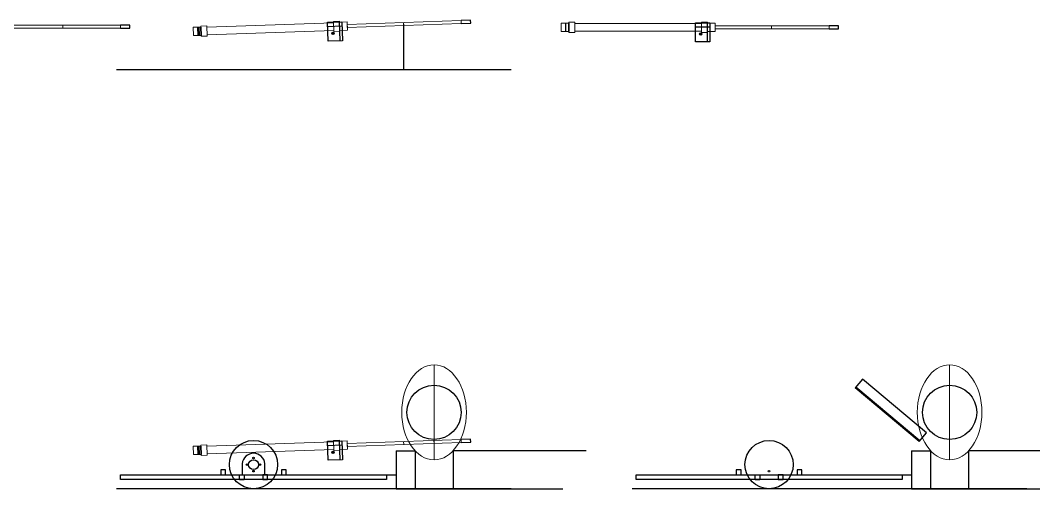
# Model space of a CAD drawing. Header units: millimetres. Extents: x -15418 to 43885, y -27590 to 23052.
# Drawn here: x 35675 to 38342, y -9414 to -8181 of the extents above; entities that cross this region are included whole.
import ezdxf

# ---------------------------------------------------------------- set-up
doc = ezdxf.new("R2010")
doc.units = ezdxf.units.MM
doc.header["$LTSCALE"] = 0.5
doc.layers.get('Defpoints').update_dxf_attribs({"color": 4})
doc.layers.add('Layer1', color=1, linetype='Continuous')
doc.layers.add('Layer2', color=2, linetype='Continuous')
doc.layers.add('Layer5', color=51, linetype='Continuous', lineweight=5)
doc.layers.add('Layer9', color=3, linetype='Continuous', lineweight=5)

msp = doc.modelspace()

# ---------------------------------------------------------------- linework, layer by layer
at = {"layer": 'Defpoints', "transparency": 33554661}
for p, q in [((36483.5278, -8186.3202), (36521.005, -8185.0115)), ((36516.7536, -8235.1904), (36515.0086, -8185.2209)), ((36521.005, -8185.0115), (36522.7499, -8234.981)), ((36485.2728, -8236.2898), (36483.5278, -8186.3202)), ((36521.4238, -8197.0042), (36483.9466, -8198.3129)), ((37451.6325, -8187.5953), (37489.1325, -8187.5953)), ((37451.6325, -8237.5953), (37451.6325, -8187.5953)), ((37489.1325, -8199.5953), (37451.6325, -8199.5953)), ((37483.1325, -8237.5953), (37483.1325, -8187.5953)), ((37489.1325, -8187.5953), (37489.1325, -8237.5953)), ((36522.7499, -8234.981), (36485.2728, -8236.2898)), ((36501.3146, -8215.7174), (36495.3182, -8215.9268)), ((36498.2117, -8212.8239), (36498.4211, -8218.8203)), ((37489.1325, -8237.5953), (37451.6325, -8237.5953)), ((37468.3825, -8217.5953), (37462.3825, -8217.5953)), ((37465.3825, -8214.5953), (37465.3825, -8220.5953)), ((36483.5278, -9288.9965), (36521.005, -9287.6878)), ((36485.2728, -9338.966), (36483.5278, -9288.9965)), ((36521.4238, -9299.6804), (36483.9466, -9300.9892)), ((36516.7536, -9337.8667), (36515.0086, -9287.8972)), ((36521.005, -9287.6878), (36522.7499, -9337.6573)), ((36501.3146, -9318.3936), (36495.3182, -9318.603)), ((36498.2117, -9315.5002), (36498.4211, -9321.4965)), ((36522.7499, -9337.6573), (36485.2728, -9338.966)), ((36638.9156, -9377.2493), (36663.9156, -9377.2493)), ((37995.2944, -9377.2493), (38020.2944, -9377.2493))]:
    msp.add_line(p, q, dxfattribs=at)
for centre in [(36498.3164, -8215.8221), (37465.3825, -8217.5953), (36498.3164, -9318.4983)]:
    msp.add_circle(centre, 3, dxfattribs=at)
at = {"layer": 'Layer1', "transparency": 33554661}
for p, q in [((36860.0776, -8181.1757), (36835.0929, -8182.0482)), ((36860.3568, -8189.1708), (36860.0776, -8181.1757)), ((35963.7602, -8193.8221), (35938.7602, -8193.8221)), ((35938.7602, -8201.8221), (35963.7602, -8201.8221)), ((35963.7602, -8201.8221), (35963.7602, -8193.8221)), ((36683.8248, -8191.333), (36683.8248, -8311.333)), ((36835.3721, -8190.0433), (36860.3568, -8189.1708)), ((37828.1325, -8195.5953), (37803.1325, -8195.5953)), ((37803.1325, -8203.5953), (37828.1325, -8203.5953)), ((37828.1325, -8203.5953), (37828.1325, -8195.5953)), ((36966.6044, -8311.333), (35928.7054, -8311.333)), ((37891.1391, -9125.2341), (37871.5341, -9148.5984)), ((38059.6689, -9266.6474), (37891.1391, -9125.2341)), ((38040.0639, -9290.0117), (37871.5341, -9148.5984)), ((38041.9923, -9287.7136), (37873.4625, -9146.3003)), ((38040.0639, -9290.0117), (38059.6689, -9266.6474)), ((36860.0776, -9283.852), (36835.0929, -9284.7244)), ((36835.3721, -9292.7196), (36860.3568, -9291.8471)), ((36860.3568, -9291.8471), (36860.0776, -9283.852)), ((36663.9156, -9314.0093), (36663.9156, -9414.0093)), ((36663.9156, -9314.0093), (36713.9156, -9314.0093)), ((36713.9156, -9314.0093), (36713.9156, -9414.0093)), ((37163.9156, -9314.0093), (36813.9156, -9314.0093)), ((36813.9156, -9314.0093), (36813.9156, -9414.0093)), ((38020.2944, -9314.0093), (38020.2944, -9414.0093)), ((38020.2944, -9314.0093), (38070.2944, -9314.0093)), ((38070.2944, -9314.0093), (38070.2944, -9414.0093)), ((38520.2944, -9314.0093), (38170.2944, -9314.0093)), ((38170.2944, -9314.0093), (38170.2944, -9414.0093)), ((36259.1756, -9348.0684), (36259.1756, -9377.2493)), ((36318.6556, -9377.2493), (36318.6556, -9348.0684)), ((35938.9156, -9389.9493), (35938.9156, -9377.2493)), ((35938.9156, -9377.2493), (36638.9156, -9377.2493)), ((36215.4156, -9364.5493), (36202.7156, -9364.5493)), ((36202.7156, -9364.5493), (36202.7156, -9377.2493)), ((36202.7156, -9377.2493), (36215.4156, -9377.2493)), ((36215.4156, -9377.2493), (36215.4156, -9364.5493)), ((36251.9735, -9389.9493), (36251.9735, -9377.2493)), ((36251.9735, -9377.2493), (36264.6735, -9377.2493)), ((36259.1756, -9377.2493), (36318.6556, -9377.2493)), ((36264.6735, -9377.2493), (36264.6735, -9389.9493)), ((36325.8578, -9377.2493), (36313.1578, -9377.2493)), ((36313.1578, -9377.2493), (36313.1578, -9389.9493)), ((36325.8578, -9389.9493), (36325.8578, -9377.2493)), ((36375.1156, -9364.5493), (36362.4156, -9364.5493)), ((36362.4156, -9364.5493), (36362.4156, -9377.2493)), ((36362.4156, -9377.2493), (36375.1156, -9377.2493)), ((36375.1156, -9377.2493), (36375.1156, -9364.5493)), ((36638.9156, -9377.2493), (36638.9156, -9389.9493)), ((37295.2944, -9389.9493), (37295.2944, -9377.2493)), ((37295.2944, -9377.2493), (37995.2944, -9377.2493)), ((37571.7944, -9364.5493), (37559.0944, -9364.5493)), ((37559.0944, -9364.5493), (37559.0944, -9377.2493)), ((37559.0944, -9377.2493), (37571.7944, -9377.2493)), ((37571.7944, -9377.2493), (37571.7944, -9364.5493)), ((37608.3522, -9389.9493), (37608.3522, -9377.2493)), ((37608.3522, -9377.2493), (37621.0522, -9377.2493)), ((37615.5544, -9377.2493), (37675.0344, -9377.2493)), ((37621.0522, -9377.2493), (37621.0522, -9389.9493)), ((37682.2365, -9377.2493), (37669.5365, -9377.2493)), ((37669.5365, -9377.2493), (37669.5365, -9389.9493)), ((37682.2365, -9389.9493), (37682.2365, -9377.2493)), ((37731.4944, -9364.5493), (37718.7944, -9364.5493)), ((37718.7944, -9364.5493), (37718.7944, -9377.2493)), ((37718.7944, -9377.2493), (37731.4944, -9377.2493)), ((37731.4944, -9377.2493), (37731.4944, -9364.5493)), ((37995.2944, -9377.2493), (37995.2944, -9389.9493)), ((36638.9156, -9389.9493), (35938.9156, -9389.9493)), ((36251.9735, -9389.9493), (36264.6735, -9389.9493)), ((36313.1578, -9389.9493), (36325.8578, -9389.9493)), ((37995.2944, -9389.9493), (37295.2944, -9389.9493)), ((37608.3522, -9389.9493), (37621.0522, -9389.9493)), ((37669.5365, -9389.9493), (37682.2365, -9389.9493)), ((36966.6044, -9414.0093), (35928.7054, -9414.0093)), ((36663.9156, -9414.0093), (37103.0903, -9414.0093)), ((38322.9831, -9414.0093), (37285.0841, -9414.0093)), ((38020.2944, -9414.0093), (38459.4691, -9414.0093))]:
    msp.add_line(p, q, dxfattribs=at)
for centre, radius in [((36763.9156, -9213.1214), 71.354), ((38120.2944, -9213.1214), 71.354), ((36288.9156, -9350.5093), 63.5), ((37645.2944, -9350.5093), 63.5), ((36288.9156, -9333.2093), 2), ((36271.6156, -9350.5093), 2), ((36288.9156, -9350.5093), 12.96), ((36306.2156, -9350.5093), 2), ((36288.9156, -9367.8093), 2), ((37645.2944, -9367.8093), 2)]:
    msp.add_circle(centre, radius, dxfattribs=at)
msp.add_arc((36288.9156, -9350.5093), 29.84, 4.692017, 175.307983, dxfattribs=at)
at = {"layer": 'Layer2', "transparency": 33554661}
for p, q in [((36143.0385, -8221.2244), (36142.2707, -8199.2378)), ((36147.0361, -8221.0848), (36146.2683, -8199.0982)), ((36151.0337, -8220.9452), (36150.2659, -8198.9586)), ((36151.0337, -8220.9452), (36150.2659, -8198.9586)), ((36150.2659, -8198.9586), (36151.0337, -8220.9452)), ((37110.1325, -8210.5953), (37110.1325, -8188.5953)), ((37118.1325, -8210.5953), (37118.1325, -8188.5953)), ((37118.1325, -8210.5953), (37118.1325, -8188.5953)), ((37118.1325, -8188.5953), (37118.1325, -8210.5953)), ((36143.0385, -9323.9007), (36142.2707, -9301.9141)), ((36147.0361, -9323.7611), (36146.2683, -9301.7745)), ((36151.0337, -9323.6215), (36150.2659, -9301.6349)), ((36151.0337, -9323.6215), (36150.2659, -9301.6349)), ((36150.2659, -9301.6349), (36151.0337, -9323.6215))]:
    msp.add_line(p, q, dxfattribs=at)
at = {"layer": 'Layer5', "transparency": 33554661}
for p, q in [((36763.9156, -9337.9231), (36763.9156, -9087.9231)), ((38120.2944, -9337.9231), (38120.2944, -9087.9231))]:
    msp.add_line(p, q, dxfattribs=at)
for centre in [(36763.9156, -9212.9231), (38120.2944, -9212.9231)]:
    msp.add_ellipse(centre, major_axis=(0, -125), ratio=0.68, dxfattribs=at)
at = {"layer": 'Layer9', "transparency": 33554661}
for p, q in [((36514.9563, -8183.7218), (36498.966, -8184.2802)), ((36498.966, -8184.2802), (36499.9083, -8211.2637)), ((36515.8986, -8210.7054), (36514.9563, -8183.7218)), ((36535.2756, -8192.518), (36835.0929, -8182.0482)), ((36835.0929, -8182.0482), (36835.3721, -8190.0433)), ((35638.7602, -8193.8221), (35938.7602, -8193.8221)), ((35938.7602, -8201.8221), (35638.7602, -8201.8221)), ((35787.2602, -8193.8221), (35787.2602, -8201.8221)), ((35938.7602, -8193.8221), (35938.7602, -8201.8221)), ((36130.278, -8199.6566), (36150.2659, -8198.9586)), ((36131.0458, -8221.6432), (36130.278, -8199.6566)), ((36130.8015, -8214.6475), (36130.5223, -8206.6523)), ((36150.1786, -8196.4601), (36166.1689, -8195.9017)), ((36151.1209, -8223.4437), (36150.1786, -8196.4601)), ((36166.1689, -8195.9017), (36167.1112, -8222.8853)), ((36499.0882, -8187.7781), (36166.291, -8199.3996)), ((36166.989, -8219.3874), (36499.7862, -8207.7659)), ((36499.9083, -8211.2637), (36515.8986, -8210.7054)), ((36535.0313, -8185.5223), (36515.0435, -8186.2203)), ((36515.0435, -8186.2203), (36515.8113, -8208.2069)), ((36515.8113, -8208.2069), (36535.7991, -8207.5089)), ((36535.7991, -8207.5089), (36535.0313, -8185.5223)), ((36535.5548, -8200.5132), (36535.2756, -8192.518)), ((36835.3721, -8190.0433), (36535.5548, -8200.5132)), ((36683.6852, -8187.3355), (36683.9644, -8195.3306)), ((37098.1325, -8210.5953), (37098.1325, -8188.5953)), ((37098.1325, -8188.5953), (37118.1325, -8188.5953)), ((37098.1325, -8203.5953), (37098.1325, -8195.5953)), ((37118.1325, -8210.5953), (37098.1325, -8210.5953)), ((37118.1325, -8213.0953), (37118.1325, -8186.0953)), ((37118.1325, -8186.0953), (37134.1325, -8186.0953)), ((37134.1325, -8186.0953), (37134.1325, -8213.0953)), ((37467.1325, -8189.5953), (37134.1325, -8189.5953)), ((37134.1325, -8209.5953), (37467.1325, -8209.5953)), ((37483.1325, -8186.0953), (37467.1325, -8186.0953)), ((37467.1325, -8186.0953), (37467.1325, -8213.0953)), ((37483.1325, -8213.0953), (37483.1325, -8186.0953)), ((37503.1325, -8188.5953), (37483.1325, -8188.5953)), ((37483.1325, -8188.5953), (37483.1325, -8210.5953)), ((37483.1325, -8210.5953), (37503.1325, -8210.5953)), ((37503.1325, -8210.5953), (37503.1325, -8188.5953)), ((37503.1325, -8203.5953), (37503.1325, -8195.5953)), ((37503.1325, -8195.5953), (37803.1325, -8195.5953)), ((37803.1325, -8203.5953), (37503.1325, -8203.5953)), ((37651.6325, -8195.5953), (37651.6325, -8203.5953)), ((37803.1325, -8195.5953), (37803.1325, -8203.5953)), ((36151.0337, -8220.9452), (36131.0458, -8221.6432)), ((36167.1112, -8222.8853), (36151.1209, -8223.4437)), ((37134.1325, -8213.0953), (37118.1325, -8213.0953)), ((37467.1325, -8213.0953), (37483.1325, -8213.0953)), ((36130.278, -9302.3329), (36150.2659, -9301.6349)), ((36131.0458, -9324.3194), (36130.278, -9302.3329)), ((36150.1786, -9299.1364), (36166.1689, -9298.578)), ((36151.1209, -9326.1199), (36150.1786, -9299.1364)), ((36166.1689, -9298.578), (36167.1112, -9325.5615)), ((36499.0882, -9290.4543), (36166.291, -9302.0759)), ((36514.9563, -9286.3981), (36498.966, -9286.9565)), ((36498.966, -9286.9565), (36499.9083, -9313.94)), ((36515.8986, -9313.3816), (36514.9563, -9286.3981)), ((36535.0313, -9288.1986), (36515.0435, -9288.8965)), ((36515.0435, -9288.8965), (36515.8113, -9310.8831)), ((36535.7991, -9310.1852), (36535.0313, -9288.1986)), ((36535.2756, -9295.1943), (36835.0929, -9284.7244)), ((36535.5548, -9303.1894), (36535.2756, -9295.1943)), ((36835.3721, -9292.7196), (36535.5548, -9303.1894)), ((36683.6852, -9290.0117), (36683.9644, -9298.0068)), ((36763.6364, -9287.2198), (36763.9156, -9295.2149)), ((36835.0929, -9284.7244), (36835.3721, -9292.7196)), ((36130.8015, -9317.3237), (36130.5223, -9309.3286)), ((36151.0337, -9323.6215), (36131.0458, -9324.3194)), ((36167.1112, -9325.5615), (36151.1209, -9326.1199)), ((36166.989, -9322.0637), (36499.7862, -9310.4421)), ((36499.9083, -9313.94), (36515.8986, -9313.3816)), ((36515.8113, -9310.8831), (36535.7991, -9310.1852))]:
    msp.add_line(p, q, dxfattribs=at)

doc.saveas('drawing.dxf')
